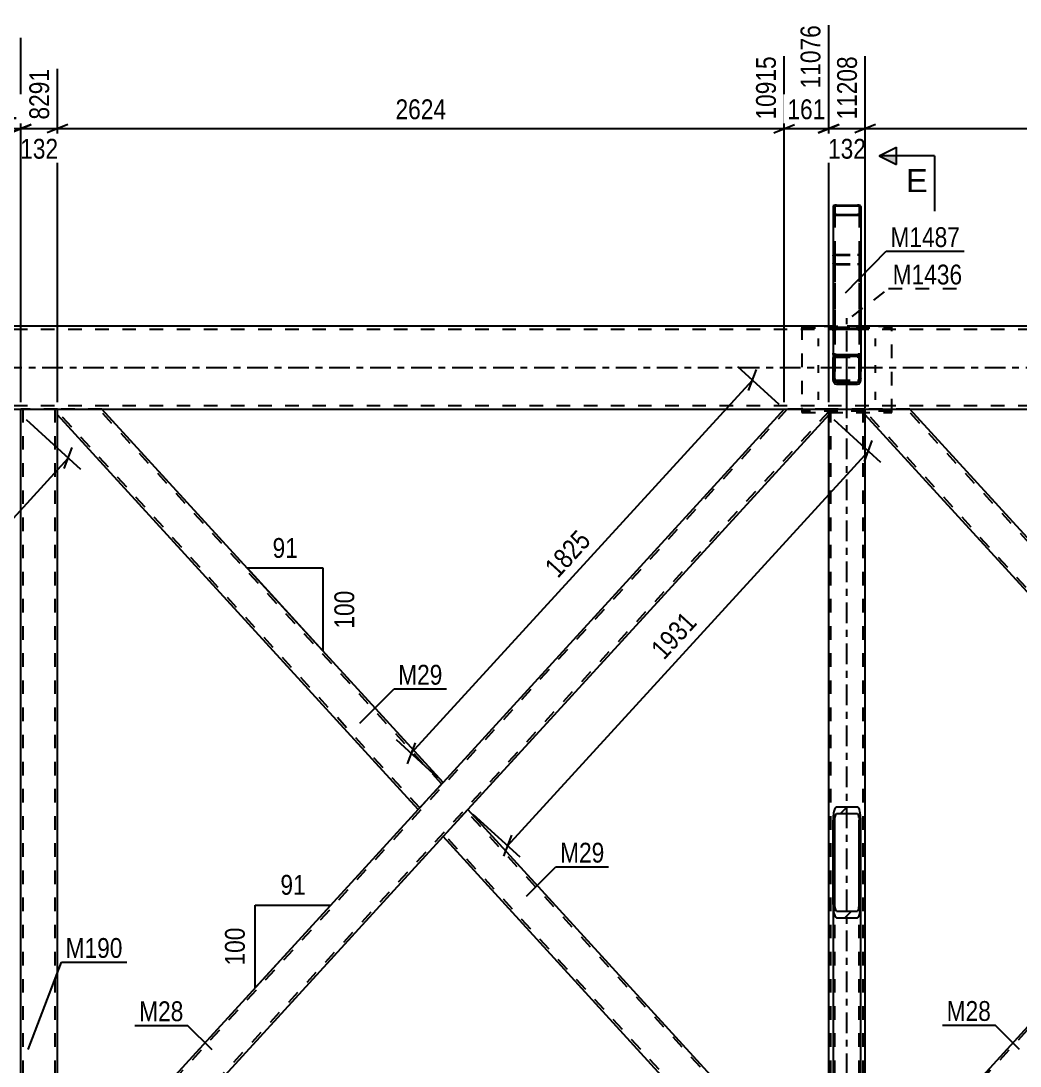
# Model space of a CAD drawing. Header units: millimetres. Extents: x -74 to 767, y -422 to 172.
# Drawn here: x 326.4 to 470.7, y -100.9 to 50.1 of the extents above; entities that cross this region are included whole.
import ezdxf

# ---------------------------------------------------------------- set-up
doc = ezdxf.new("R2010")
doc.units = ezdxf.units.MM
doc.linetypes.add('DXK_LINE_DOT2', pattern=[3.9198, 1.9599, -1.9599])
doc.linetypes.add('DXK_LINE_DOT3', pattern=[5.9187, 2.979, -0.9799, 0.9799, -0.9799])
doc.styles.add('Arial', font='ARIAL.TTF', dxfattribs={"height": 0.2})
doc.styles.add('Arial Narrow', font='ARIALN.TTF', dxfattribs={"height": 0.2})

# ---------------------------------------------------------------- blocks, each defined once
blk = doc.blocks.new('Part-389632863-39110 - 5629')
at = {"color": 2, "linetype": 'Continuous'}
for p, q in [((443.7, 23.35), (443.67, 23.28)), ((443.67, 23.28), (443.67, 5.81)), ((443.81, 23.4), (443.7, 23.35)), ((443.96, 23.44), (443.81, 23.4)), ((443.91, 23.28), (443.93, 23.31)), ((443.91, 23.28), (443.91, 22.17)), ((443.93, 23.31), (443.98, 23.34)), ((444.15, 23.45), (443.96, 23.44)), ((443.98, 23.34), (444.05, 23.36)), ((444.05, 23.36), (444.15, 23.37)), ((444.15, 23.45), (447.19, 23.45)), ((444.15, 23.37), (447.19, 23.37)), ((447.37, 23.44), (447.19, 23.45)), ((447.19, 23.37), (447.28, 23.36)), ((447.28, 23.36), (447.36, 23.34)), ((447.36, 23.34), (447.41, 23.31)), ((447.53, 23.4), (447.37, 23.44)), ((447.41, 23.31), (447.43, 23.28)), ((447.43, 23.28), (447.43, 22.17)), ((447.63, 23.35), (447.53, 23.4)), ((447.67, 23.28), (447.63, 23.35)), ((447.67, 23.28), (447.67, 5.81)), ((443.67, 22.17), (443.7, 22.11)), ((443.7, 22.11), (443.81, 22.05)), ((443.81, 22.05), (443.96, 22.01)), ((443.93, 22.14), (443.91, 22.17)), ((443.98, 22.11), (443.93, 22.14)), ((443.96, 22.01), (444.15, 22)), ((444.05, 22.09), (443.98, 22.11)), ((444.15, 22.09), (444.05, 22.09)), ((444.15, 22.09), (447.19, 22.09)), ((444.15, 22), (447.19, 22)), ((447.28, 22.09), (447.19, 22.09)), ((447.19, 22), (447.37, 22.01)), ((447.36, 22.11), (447.28, 22.09)), ((447.41, 22.14), (447.36, 22.11)), ((447.37, 22.01), (447.53, 22.05)), ((447.43, 22.17), (447.41, 22.14)), ((447.53, 22.05), (447.63, 22.11)), ((447.63, 22.11), (447.67, 22.17)), ((443.7, 5.74), (443.67, 5.81)), ((443.81, 5.68), (443.7, 5.74)), ((443.96, 5.65), (443.81, 5.68)), ((444.15, 5.63), (443.96, 5.65)), ((444.15, 5.63), (447.19, 5.63)), ((447.37, 5.65), (447.19, 5.63)), ((447.53, 5.68), (447.37, 5.65)), ((447.63, 5.74), (447.53, 5.68)), ((447.67, 5.81), (447.63, 5.74))]:
    blk.add_line(p, q, dxfattribs=at)
at = {"color": 7, "linetype": 'DXK_LINE_DOT2'}
for p, q in [((443.91, 22.17), (443.91, 5.81)), ((447.43, 22.17), (447.43, 5.81)), ((447.67, 6), (443.67, 6)), ((443.67, 5.83), (443.91, 5.83)), ((443.91, 5.81), (443.93, 5.77)), ((443.93, 5.77), (443.98, 5.75)), ((443.98, 5.75), (444.05, 5.73)), ((444.05, 5.73), (444.15, 5.72)), ((444.15, 5.72), (447.19, 5.72)), ((447.19, 5.72), (447.28, 5.73)), ((447.28, 5.73), (447.36, 5.75)), ((447.36, 5.75), (447.41, 5.77)), ((447.41, 5.77), (447.43, 5.81)), ((447.43, 5.83), (447.67, 5.83))]:
    blk.add_line(p, q, dxfattribs=at)
blk = doc.blocks.new('Part-389632863-5660 - 5629')
at = {"color": 7, "linetype": 'DXK_LINE_DOT2'}
for p, q in [((437.04, -6), (331.64, -121.27)), ((443.03, -6), (436.6, -6)), ((443.03, -6.33), (337.63, -121.6)), ((387.33, -59.89), (383.76, -63.8)), ((390.91, -63.8), (387.33, -67.71)), ((338.06, -121.6), (331.64, -121.6))]:
    blk.add_line(p, q, dxfattribs=at)
at = {"color": 2, "linetype": 'Continuous'}
for p, q in [((436.6, -6), (387.33, -59.89)), ((443.03, -6.8), (443.03, -6)), ((443.03, -6.8), (390.91, -63.8)), ((383.76, -63.8), (331.64, -120.8)), ((387.33, -67.71), (338.06, -121.6)), ((331.64, -121.6), (331.64, -120.8))]:
    blk.add_line(p, q, dxfattribs=at)
blk = doc.blocks.new('Part-389632863-36328 - 5629')
at = {"linetype": 'Continuous'}
h = blk.add_hatch(dxfattribs=at)
h.set_pattern_fill('', scale=0.7, style=0, pattern_type=0)
h.set_pattern_definition([(45, (447.6302, -64.6101), (-1.57154, 1.57154), [])])
h.paths.add_polyline_path([(447.67, -65.35), (447.63, -64.61), (447.53, -63.99), (447.37, -63.57), (447.19, -63.42), (444.15, -63.42), (443.96, -63.57), (443.81, -63.99), (443.7, -64.61), (443.67, -65.35), (443.67, -77.51), (443.7, -78.24), (443.81, -78.87), (443.96, -79.28), (444.15, -79.43), (447.19, -79.43), (447.37, -79.28), (447.53, -78.87), (447.63, -78.24), (447.67, -77.51)])
h.paths.add_polyline_path([(447.41, -77.88), (447.36, -78.19), (447.28, -78.39), (447.19, -78.47), (444.15, -78.47), (444.05, -78.39), (443.98, -78.19), (443.93, -77.88), (443.91, -77.51), (443.91, -65.35), (443.93, -64.98), (443.98, -64.67), (444.05, -64.46), (444.15, -64.38), (447.19, -64.38), (447.28, -64.46), (447.36, -64.67), (447.41, -64.98), (447.43, -65.35), (447.43, -77.51)])
at = {"color": 2, "linetype": 'Continuous'}
for p, q in [((443.7, -64.61), (443.67, -65.35)), ((444.15, -63.42), (443.96, -63.57)), ((444.05, -64.46), (444.15, -64.38)), ((444.15, -63.42), (447.19, -63.42)), ((444.15, -64.38), (447.19, -64.38)), ((447.37, -63.57), (447.19, -63.42)), ((447.19, -64.38), (447.28, -64.46)), ((447.67, -65.35), (447.63, -64.61)), ((443.67, -77.51), (443.67, -65.35)), ((443.91, -65.35), (443.93, -64.98)), ((443.91, -77.51), (443.91, -65.35)), ((447.41, -64.98), (447.43, -65.35)), ((447.43, -77.51), (447.43, -65.35)), ((447.67, -77.51), (447.67, -65.35)), ((443.67, -77.51), (443.67, -121.6)), ((443.67, -77.51), (443.7, -78.24)), ((443.93, -77.88), (443.91, -77.51)), ((444.15, -78.47), (444.05, -78.39)), ((444.15, -78.47), (447.19, -78.47)), ((447.28, -78.39), (447.19, -78.47)), ((447.43, -77.51), (447.41, -77.88)), ((447.63, -78.24), (447.67, -77.51)), ((447.67, -121.6), (447.67, -77.51)), ((443.96, -79.28), (444.15, -79.43)), ((444.15, -79.43), (447.19, -79.43)), ((447.19, -79.43), (447.37, -79.28)), ((443.67, -121.6), (447.19, -121.6)), ((447.53, -121.6), (447.19, -121.6)), ((447.63, -121.6), (447.53, -121.6)), ((447.67, -121.6), (447.63, -121.6))]:
    blk.add_line(p, q, dxfattribs=at)
at = {"color": 7, "linetype": 'DXK_LINE_DOT2'}
for p, q in [((443.67, -77.51), (443.67, -65.35)), ((443.91, -121.6), (443.91, -65.35)), ((447.43, -121.6), (447.43, -65.35)), ((447.67, -77.51), (447.67, -65.35)), ((443.96, -110.78), (444.15, -110.63)), ((444.15, -111.59), (444.05, -111.67)), ((444.15, -110.63), (447.19, -110.63)), ((444.15, -111.59), (447.19, -111.59)), ((447.19, -110.63), (447.37, -110.78)), ((447.28, -111.67), (447.19, -111.59)), ((443.67, -112.55), (443.7, -111.82)), ((443.93, -112.19), (443.91, -112.55)), ((447.43, -112.55), (447.41, -112.19)), ((447.63, -111.82), (447.67, -112.55)), ((447.37, -121.6), (447.19, -121.6)), ((447.53, -121.6), (447.43, -121.6))]:
    blk.add_line(p, q, dxfattribs=at)
at = {"color": 2, "linetype": 'Continuous'}
for centre, radius, start, end in [((446.5, -64.76), 2.8, 154.9388, 176.9946), ((445.32, -65.05), 1.4, 154.9388, 176.9946), ((446.01, -65.05), 1.4, 3.0054, 25.0612), ((444.83, -64.76), 2.8, 3.0054, 25.0612), ((446.5, -78.1), 2.8, 183.0054, 205.0612), ((445.32, -77.8), 1.4, 183.0054, 205.0612), ((446.01, -77.8), 1.4, 334.9388, 356.9946), ((444.83, -78.1), 2.8, 334.9388, 356.9946)]:
    blk.add_arc(centre, radius, start, end, dxfattribs=at)
at = {"color": 7, "linetype": 'DXK_LINE_DOT2'}
for centre, radius, start, end in [((446.5, -111.97), 2.8, 154.9388, 176.9946), ((445.32, -112.26), 1.4, 154.9388, 176.9946), ((446.01, -112.26), 1.4, 3.0054, 25.0612), ((444.83, -111.97), 2.8, 3.0054, 25.0612)]:
    blk.add_arc(centre, radius, start, end, dxfattribs=at)
blk = doc.blocks.new('Part-389632863-5665 - 5629')
at = {"color": 2, "linetype": 'Continuous'}
for p, q in [((331.64, -6.8), (331.64, -6)), ((387.33, -59.89), (338.06, -6)), ((383.76, -63.8), (331.64, -6.8)), ((386.9, -60.36), (383.76, -63.8)), ((387.33, -59.89), (386.9, -60.36))]:
    blk.add_line(p, q, dxfattribs=at)
at = {"color": 7, "linetype": 'DXK_LINE_DOT2'}
for p, q in [((338.06, -6), (331.64, -6)), ((387.12, -60.12), (337.63, -6)), ((383.97, -63.56), (331.64, -6.33)), ((387.3, -59.92), (386.9, -60.36)), ((383.97, -63.56), (383.99, -63.54))]:
    blk.add_line(p, q, dxfattribs=at)
blk = doc.blocks.new('Part-389632863-5670 - 5629')
at = {"color": 2, "linetype": 'Continuous'}
for p, q in [((448.31, -6.8), (448.31, -6)), ((504, -59.89), (454.73, -6)), ((500.42, -63.8), (448.31, -6.8)), ((503.57, -60.36), (500.42, -63.8)), ((503.87, -60.03), (503.57, -60.36)), ((504, -59.89), (503.87, -60.03))]:
    blk.add_line(p, q, dxfattribs=at)
at = {"color": 7, "linetype": 'DXK_LINE_DOT2'}
for p, q in [((454.73, -6), (448.31, -6)), ((503.78, -60.12), (454.3, -6)), ((500.64, -63.56), (448.31, -6.33)), ((503.73, -60.18), (503.57, -60.36)), ((503.87, -60.03), (503.78, -60.12)), ((500.64, -63.56), (500.66, -63.54))]:
    blk.add_line(p, q, dxfattribs=at)
blk = doc.blocks.new('Part-389632863-5739 - 5629')
at = {"color": 7, "linetype": 'DXK_LINE_DOT3'}
blk.add_line((445.67, -3.58), (445.67, 7.12), dxfattribs=at)
at = {"color": 7, "linetype": 'DXK_LINE_DOT2'}
for p, q in [((443.7, 5.48), (443.67, 5.32)), ((443.67, 5.32), (443.67, -1.59)), ((443.7, 5.51), (443.7, 5.48)), ((443.91, 5.32), (443.93, 5.41)), ((443.91, 5.32), (443.91, -1.59)), ((443.93, 5.41), (443.98, 5.5)), ((444.15, 5.83), (443.96, 5.79)), ((443.98, 5.5), (444.05, 5.55)), ((444.05, 5.55), (444.15, 5.57)), ((444.15, 5.83), (447.19, 5.83)), ((444.15, 5.57), (447.19, 5.57)), ((447.37, 5.79), (447.19, 5.83)), ((447.19, 5.57), (447.28, 5.55)), ((447.28, 5.55), (447.36, 5.5)), ((447.36, 5.5), (447.41, 5.41)), ((447.41, 5.41), (447.43, 5.32)), ((447.43, 5.32), (447.43, -1.59)), ((447.64, 5.48), (447.63, 5.51)), ((447.67, 5.32), (447.64, 5.48)), ((447.67, 5.32), (447.67, -1.59)), ((443.67, 2.08), (443.7, 1.89)), ((443.7, 1.44), (443.81, 1.59)), ((443.81, 1.59), (443.96, 1.69)), ((443.93, 1.98), (443.91, 2.08)), ((443.98, 1.9), (443.93, 1.98)), ((443.96, 1.69), (444.15, 1.72)), ((443.96, 1.61), (444.15, 1.57)), ((444.05, 1.84), (443.98, 1.9)), ((444.15, 1.83), (444.05, 1.84)), ((444.15, 1.83), (447.19, 1.83)), ((444.15, 1.72), (447.19, 1.72)), ((444.15, 1.57), (447.19, 1.57)), ((447.28, 1.84), (447.19, 1.83)), ((447.19, 1.72), (447.37, 1.69)), ((447.19, 1.57), (447.37, 1.61)), ((447.36, 1.9), (447.28, 1.84)), ((447.41, 1.98), (447.36, 1.9)), ((447.37, 1.69), (447.53, 1.59)), ((447.43, 2.08), (447.41, 1.98)), ((447.53, 1.59), (447.63, 1.44)), ((447.63, 1.89), (447.67, 2.08)), ((443.67, 1.27), (443.7, 1.44)), ((443.93, 1.36), (443.91, 1.27)), ((443.98, 1.43), (443.93, 1.36)), ((444.05, 1.48), (443.98, 1.43)), ((444.15, 1.5), (444.05, 1.48)), ((444.15, 1.5), (447.19, 1.5)), ((447.28, 1.48), (447.19, 1.5)), ((447.36, 1.43), (447.28, 1.48)), ((447.41, 1.36), (447.36, 1.43)), ((447.43, 1.27), (447.41, 1.36)), ((447.63, 1.44), (447.67, 1.27)), ((443.7, -1.76), (443.67, -1.59)), ((443.81, -1.9), (443.7, -1.76)), ((443.96, -2), (443.81, -1.9)), ((443.91, -1.59), (443.93, -1.67)), ((443.93, -1.67), (443.98, -1.74)), ((444.15, -2.04), (443.96, -2)), ((443.98, -1.74), (444.05, -1.79)), ((444.05, -1.79), (444.15, -1.81)), ((444.15, -1.81), (447.19, -1.81)), ((444.15, -2.04), (447.19, -2.04)), ((447.19, -1.81), (447.28, -1.79)), ((447.37, -2), (447.19, -2.04)), ((447.28, -1.79), (447.36, -1.74)), ((447.36, -1.74), (447.41, -1.67)), ((447.53, -1.9), (447.37, -2)), ((447.41, -1.67), (447.43, -1.59)), ((447.63, -1.76), (447.53, -1.9)), ((447.67, -1.59), (447.63, -1.76))]:
    blk.add_line(p, q, dxfattribs=at)
for centre, start, end in [((444.17, 5.34), 114.3199, 159.2416), ((447.17, 5.34), 20.7584, 65.6801), ((444.17, 2.06), 200.7584, 245.6801), ((447.17, 2.06), 294.3199, 339.2416)]:
    blk.add_arc(centre, 0.496, start, end, dxfattribs=at)
blk = doc.blocks.new('Part-389632863-5675 - 5629')
at = {"color": 7, "linetype": 'DXK_LINE_DOT2'}
for p, q in [((553.7, -6), (448.31, -121.27)), ((559.69, -6), (553.27, -6)), ((559.69, -6.33), (454.3, -121.6)), ((504, -59.89), (500.42, -63.8)), ((507.58, -63.8), (504, -67.71)), ((454.73, -121.6), (448.31, -121.6))]:
    blk.add_line(p, q, dxfattribs=at)
at = {"color": 2, "linetype": 'Continuous'}
for p, q in [((553.27, -6), (504, -59.89)), ((559.69, -6.8), (559.69, -6)), ((559.69, -6.8), (507.58, -63.8)), ((500.42, -63.8), (448.31, -120.8)), ((454.73, -121.6), (504, -67.71)), ((448.31, -121.6), (448.31, -120.8))]:
    blk.add_line(p, q, dxfattribs=at)
blk = doc.blocks.new('Part-389632863-5685 - 5629')
at = {"color": 7, "linetype": 'DXK_LINE_DOT2'}
for p, q in [((331.64, -6), (326.36, -6)), ((326.36, -6.8), (326.36, -6)), ((326.68, -121.6), (326.68, -6)), ((331.32, -121.6), (331.32, -6)), ((331.64, -6.8), (331.64, -6)), ((326.36, -121.6), (326.36, -120.8)), ((326.36, -121.6), (331.64, -121.6)), ((331.64, -121.6), (331.64, -120.8))]:
    blk.add_line(p, q, dxfattribs=at)
at = {"color": 2, "linetype": 'Continuous'}
for p, q in [((326.36, -120.8), (326.36, -6.8)), ((331.64, -120.8), (331.64, -6.8))]:
    blk.add_line(p, q, dxfattribs=at)
blk = doc.blocks.new('Part-389632863-5693 - 5629')
at = {"color": 7, "linetype": 'DXK_LINE_DOT3'}
blk.add_line((445.67, -131.6), (445.67, 4), dxfattribs=at)
at = {"color": 7, "linetype": 'DXK_LINE_DOT2'}
for p, q in [((448.31, -6), (443.03, -6)), ((443.03, -6.8), (443.03, -6)), ((443.35, -121.6), (443.35, -6)), ((447.99, -121.6), (447.99, -6)), ((448.31, -6.8), (448.31, -6)), ((443.03, -121.6), (443.03, -120.8)), ((443.03, -121.6), (448.31, -121.6)), ((448.31, -121.6), (448.31, -120.8))]:
    blk.add_line(p, q, dxfattribs=at)
at = {"color": 2, "linetype": 'Continuous'}
for p, q in [((443.03, -120.8), (443.03, -6.8)), ((448.31, -120.8), (448.31, -6.8))]:
    blk.add_line(p, q, dxfattribs=at)
blk = doc.blocks.new('Part-389632863-5713 - 5629')
at = {"color": 2, "linetype": 'Continuous'}
for p, q in [((390.91, -63.8), (387.33, -67.71)), ((443.03, -120.8), (390.91, -63.8)), ((436.6, -121.6), (387.33, -67.71)), ((443.03, -121.6), (443.03, -120.8))]:
    blk.add_line(p, q, dxfattribs=at)
at = {"color": 7, "linetype": 'DXK_LINE_DOT2'}
for p, q in [((443.03, -121.27), (390.69, -64.04)), ((387.55, -67.48), (387.57, -67.46)), ((437.04, -121.6), (387.55, -67.48)), ((443.03, -121.6), (436.6, -121.6)), ((443.03, -121.6), (443.03, -121.57))]:
    blk.add_line(p, q, dxfattribs=at)
blk = doc.blocks.new('Part-389632863-5746 - 5629')
at = {"color": 7, "linetype": 'DXK_LINE_DOT2'}
for p, q in [((452.17, 5.95), (439.17, 5.95)), ((439.17, 5.95), (439.17, -6.48)), ((439.17, 5.73), (452.17, 5.73)), ((452.17, -6.48), (452.17, 5.95)), ((452.17, -6.27), (439.17, -6.27)), ((439.17, -6.48), (452.17, -6.48))]:
    blk.add_line(p, q, dxfattribs=at)
blk = doc.blocks.new('Part-389632863-5785 - 5629')
at = {"color": 7, "linetype": 'DXK_LINE_DOT2'}
for p, q in [((578.17, 5.52), (0, 5.52)), ((447.67, 6), (443.67, 6)), ((578.17, -5.52), (0, -5.52))]:
    blk.add_line(p, q, dxfattribs=at)
at = {"color": 2, "linetype": 'Continuous'}
for p, q in [((443.67, 6), (214.33, 6)), ((578.17, 6), (447.67, 6)), ((0, -6), (578.17, -6))]:
    blk.add_line(p, q, dxfattribs=at)
at = {"color": 7, "linetype": 'DXK_LINE_DOT3'}
blk.add_line((-2, 0), (578.17, 0), dxfattribs=at)
blk = doc.blocks.new('Bolt-389632863-5845 - 5629')
at = {"color": 1, "linetype": 'DXK_LINE_DOT2'}
for p, q in [((441.57, 3.08), (441.57, 4.22)), ((445.67, 3.08), (445.67, 4.22)), ((449.77, 3.08), (449.77, 4.22)), ((441.57, -0.77), (441.57, 0.36)), ((449.77, -0.77), (449.77, 0.36)), ((441.57, -4.63), (441.57, -3.49)), ((445.67, -4.63), (445.67, -3.49)), ((449.77, -4.63), (449.77, -3.49))]:
    blk.add_line(p, q, dxfattribs=at)
blk = doc.blocks.new('Part-389632863-36327 - 5629')
at = {"linetype": 'Continuous'}
h = blk.add_hatch(dxfattribs=at)
h.set_pattern_fill('', scale=0.7, style=0, pattern_type=0)
h.set_pattern_definition([(45, (447.6302, 1.571), (-1.57154, 1.57154), [])])
h.paths.add_polyline_path([(447.67, 1.38), (447.63, 1.57), (447.53, 1.74), (447.37, 1.85), (447.19, 1.89), (444.15, 1.89), (443.96, 1.85), (443.81, 1.74), (443.7, 1.57), (443.67, 1.38), (443.67, -1.86), (443.7, -2.06), (443.81, -2.22), (443.96, -2.33), (444.15, -2.37), (447.19, -2.37), (447.37, -2.33), (447.53, -2.22), (447.63, -2.06), (447.67, -1.86)])
h.paths.add_polyline_path([(447.41, -1.96), (447.36, -2.04), (447.28, -2.1), (447.19, -2.12), (444.15, -2.12), (444.05, -2.1), (443.98, -2.04), (443.93, -1.96), (443.91, -1.86), (443.91, 1.38), (443.93, 1.47), (443.98, 1.56), (444.05, 1.61), (444.15, 1.63), (447.19, 1.63), (447.28, 1.61), (447.36, 1.56), (447.41, 1.47), (447.43, 1.38), (447.43, -1.86)])
at = {"color": 2, "linetype": 'Continuous'}
for p, q in [((443.67, 5.32), (443.7, 5.51)), ((443.67, 5.32), (443.67, 1.38)), ((447.63, 5.51), (447.67, 5.32)), ((447.67, 5.32), (447.67, 1.38)), ((443.7, 1.57), (443.67, 1.38)), ((443.93, 1.47), (443.98, 1.56)), ((444.15, 1.89), (443.96, 1.85)), ((443.98, 1.56), (444.05, 1.61)), ((444.05, 1.61), (444.15, 1.63)), ((444.15, 1.89), (447.19, 1.89)), ((444.15, 1.63), (447.19, 1.63)), ((447.37, 1.85), (447.19, 1.89)), ((447.19, 1.63), (447.28, 1.61)), ((447.28, 1.61), (447.36, 1.56)), ((447.36, 1.56), (447.41, 1.47)), ((447.67, 1.38), (447.63, 1.57)), ((443.67, -1.86), (443.67, 1.38)), ((443.91, 1.38), (443.93, 1.47)), ((443.91, -1.86), (443.91, 1.38)), ((447.41, 1.47), (447.43, 1.38)), ((447.43, -1.86), (447.43, 1.38)), ((447.67, -1.86), (447.67, 1.38)), ((443.67, -1.86), (443.7, -2.06)), ((443.93, -1.96), (443.91, -1.86)), ((443.98, -2.04), (443.93, -1.96)), ((443.96, -2.33), (444.15, -2.37)), ((444.05, -2.1), (443.98, -2.04)), ((444.15, -2.12), (444.05, -2.1)), ((444.15, -2.12), (447.19, -2.12)), ((444.15, -2.37), (447.19, -2.37)), ((447.28, -2.1), (447.19, -2.12)), ((447.19, -2.37), (447.37, -2.33)), ((447.36, -2.04), (447.28, -2.1)), ((447.41, -1.96), (447.36, -2.04)), ((447.43, -1.86), (447.41, -1.96)), ((447.63, -2.06), (447.67, -1.86))]:
    blk.add_line(p, q, dxfattribs=at)
at = {"color": 7, "linetype": 'DXK_LINE_DOT2'}
for p, q in [((443.93, 5.41), (443.91, 5.32)), ((443.91, 5.32), (443.91, -1.86)), ((443.98, 5.5), (443.93, 5.41)), ((443.96, 5.79), (444.15, 5.83)), ((444.05, 5.55), (443.98, 5.5)), ((444.15, 5.57), (444.05, 5.55)), ((444.15, 5.83), (447.19, 5.83)), ((444.15, 5.57), (447.19, 5.57)), ((447.19, 5.83), (447.37, 5.79)), ((447.28, 5.55), (447.19, 5.57)), ((447.36, 5.5), (447.28, 5.55)), ((447.41, 5.41), (447.36, 5.5)), ((447.43, 5.32), (447.41, 5.41)), ((447.43, 5.32), (447.43, -1.86)), ((443.7, 1.89), (443.67, 2.08)), ((443.93, 1.98), (443.91, 2.08)), ((443.96, 1.92), (443.93, 1.98)), ((443.98, 1.9), (443.96, 1.92)), ((444.15, 1.57), (443.96, 1.61)), ((443.98, 1.9), (444.05, 1.84)), ((444.05, 1.84), (444.15, 1.83)), ((444.15, 1.83), (447.19, 1.83)), ((444.15, 1.57), (447.19, 1.57)), ((447.19, 1.83), (447.28, 1.84)), ((447.37, 1.61), (447.19, 1.57)), ((447.28, 1.84), (447.3, 1.86)), ((447.3, 1.86), (447.36, 1.9)), ((447.36, 1.9), (447.41, 1.98)), ((447.41, 1.98), (447.43, 2.08)), ((447.67, 2.08), (447.63, 1.89)), ((443.67, 1.38), (443.67, -1.86)), ((447.67, 1.38), (447.67, -1.86))]:
    blk.add_line(p, q, dxfattribs=at)
at = {"color": 2, "linetype": 'Continuous'}
for centre, start, end in [((444.17, 5.34), 135.5829, 159.2416), ((447.17, 5.34), 20.7584, 44.4171), ((444.17, 1.39), 114.3199, 159.2416), ((447.17, 1.39), 20.7584, 65.6801), ((444.17, -1.88), 200.7584, 245.6801), ((447.17, -1.88), 294.3199, 339.2416)]:
    blk.add_arc(centre, 0.496, start, end, dxfattribs=at)
at = {"color": 7, "linetype": 'DXK_LINE_DOT2'}
for centre, start, end in [((444.17, 5.34), 114.3199, 135.5829), ((447.17, 5.34), 44.4171, 65.6801), ((444.17, 2.06), 200.7584, 245.6801), ((447.17, 2.06), 294.3199, 339.2416)]:
    blk.add_arc(centre, 0.496, start, end, dxfattribs=at)
blk = doc.blocks.new('Part-389632863-39104 - 5629')
at = {"color": 7, "linetype": 'DXK_LINE_DOT2'}
for p, q in [((443.67, 16.16), (443.7, 16.23)), ((443.7, 16.23), (443.81, 16.28)), ((443.7, 16.23), (443.7, 16.23)), ((443.81, 16.28), (443.96, 16.32)), ((443.81, 16.28), (443.81, 16.28)), ((443.92, 16.19), (443.91, 16.16)), ((443.91, 16.16), (443.91, 5.69)), ((443.98, 16.22), (443.92, 16.19)), ((443.96, 16.32), (444.15, 16.33)), ((444.05, 16.24), (443.98, 16.22)), ((444.15, 16.25), (444.05, 16.24)), ((444.15, 16.33), (447.19, 16.33)), ((444.15, 16.25), (447.19, 16.25)), ((447.19, 16.33), (447.37, 16.32)), ((447.28, 16.24), (447.19, 16.25)), ((447.36, 16.22), (447.28, 16.24)), ((447.41, 16.19), (447.36, 16.22)), ((447.37, 16.32), (447.52, 16.28)), ((447.43, 16.16), (447.41, 16.19)), ((447.43, 16.16), (447.43, 5.69)), ((447.52, 16.28), (447.63, 16.23)), ((447.63, 16.23), (447.67, 16.16)), ((447.67, 16.16), (447.67, 5.69)), ((443.7, 14.99), (443.67, 15.05)), ((443.81, 14.93), (443.7, 14.99)), ((443.96, 14.89), (443.81, 14.93)), ((443.91, 15.05), (443.92, 15.02)), ((443.92, 15.02), (443.98, 14.99)), ((444.15, 14.88), (443.96, 14.89)), ((443.98, 14.99), (444.05, 14.97)), ((444.05, 14.97), (444.15, 14.97)), ((444.15, 14.97), (447.19, 14.97)), ((444.15, 14.88), (447.19, 14.88)), ((447.19, 14.97), (447.28, 14.97)), ((447.37, 14.89), (447.19, 14.88)), ((447.28, 14.97), (447.36, 14.99)), ((447.36, 14.99), (447.41, 15.02)), ((447.52, 14.93), (447.37, 14.89)), ((447.41, 15.02), (447.43, 15.05)), ((447.63, 14.99), (447.52, 14.93)), ((447.67, 15.05), (447.63, 14.99)), ((447.67, 6), (443.67, 6)), ((443.67, 6), (443.67, 5.69)), ((443.91, 5.83), (443.67, 5.83)), ((443.67, 5.69), (443.7, 5.62)), ((443.7, 5.62), (443.81, 5.57)), ((443.81, 5.57), (443.96, 5.53)), ((443.92, 5.66), (443.91, 5.69)), ((443.98, 5.63), (443.92, 5.66)), ((443.96, 5.53), (444.15, 5.51)), ((444.05, 5.61), (443.98, 5.63)), ((444.15, 5.6), (444.05, 5.61)), ((444.15, 5.6), (447.19, 5.6)), ((447.19, 5.51), (444.15, 5.51)), ((447.28, 5.61), (447.19, 5.6)), ((447.19, 5.51), (447.37, 5.53)), ((447.36, 5.63), (447.28, 5.61)), ((447.41, 5.66), (447.36, 5.63)), ((447.37, 5.53), (447.52, 5.57)), ((447.43, 5.69), (447.41, 5.66)), ((447.43, 5.83), (447.67, 5.83)), ((447.52, 5.57), (447.63, 5.62)), ((447.63, 5.62), (447.67, 5.69))]:
    blk.add_line(p, q, dxfattribs=at)
at = {"color": 2, "linetype": 'Continuous'}
for q in [(443.67, 6), (443.67, 16.16)]:
    blk.add_line((443.67, 16.16), q, dxfattribs=at)
blk = doc.blocks.new('StraightDimension-389632863-22691 - 5629')
at = {"color": 7, "linetype": 'Continuous'}
for p, q in [((436.6, -5), (436.6, 44.96)), ((331.64, -5), (331.64, 43.14)), ((333.14, 35.12), (330.14, 33.92)), ((435.1, 33.92), (438.1, 35.12)), ((331.64, 34.52), (436.6, 34.52))]:
    blk.add_line(p, q, dxfattribs=at)
at = {"color": 0, "linetype": 'Continuous'}
blk.add_wipeout([(436, 45.56), (431.8, 45.56), (431.8, 35.22), (436, 35.22)], dxfattribs=at)
at = {"color": 0}
blk.add_wipeout([(388.38, 35.27), (388.38, 39.47), (379.87, 39.47), (379.87, 35.27)], dxfattribs=at)
at = {"color": 3, "linetype": 'Continuous', "style": 'Arial Narrow'}
blk.add_text('10915', height=2.863, rotation=90.0002, dxfattribs=at).set_placement((435.4, 35.82))
at = {"color": 3, "style": 'Arial Narrow'}
blk.add_text('2624', height=2.863, dxfattribs=at).set_placement((380.47, 35.87))
blk = doc.blocks.new('StraightDimension-389632863-6721 - 5629')
at = {"color": 7, "linetype": 'Continuous'}
for p, q in [((443.77, -7.47), (450.53, -13.66)), ((448.19, -13.55), (449.33, -10.53)), ((396.64, -69.04), (448.76, -12.04)), ((391.65, -64.47), (398.42, -70.66)), ((397.21, -67.53), (396.07, -70.55))]:
    blk.add_line(p, q, dxfattribs=at)
at = {"color": 0}
blk.add_wipeout([(425.02, -36.89), (421.92, -34.06), (416.18, -40.34), (419.28, -43.18)], dxfattribs=at)
at = {"color": 3, "style": 'Arial Narrow'}
blk.add_text('1931', height=2.863, rotation=47.5612, dxfattribs=at).set_placement((419.24, -42.33))
blk = doc.blocks.new('StraightDimension-389632863-22690 - 5629')
at = {"color": 7, "linetype": 'Continuous'}
for p, q in [((443.03, -5), (443.03, 49.46)), ((436.6, -5), (436.6, 44.96)), ((435.1, 33.92), (438.1, 35.12)), ((444.53, 35.12), (441.53, 33.92)), ((436.6, 34.52), (443.03, 34.52))]:
    blk.add_line(p, q, dxfattribs=at)
at = {"color": 0}
blk.add_wipeout([(443.16, 35.27), (443.16, 39.47), (436.47, 39.47), (436.47, 35.27)], dxfattribs=at)
at = {"color": 3, "style": 'Arial Narrow'}
blk.add_text('161', height=2.863, dxfattribs=at).set_placement((437.07, 35.87))
at = {"color": 0, "linetype": 'Continuous'}
blk.add_wipeout([(442.43, 50.06), (438.23, 50.06), (438.23, 39.72), (442.43, 39.72)], dxfattribs=at)
at = {"color": 3, "linetype": 'Continuous', "style": 'Arial Narrow'}
blk.add_text('11076', height=2.863, rotation=90.0002, dxfattribs=at).set_placement((441.83, 40.32))
blk = doc.blocks.new('StraightDimension-389632863-6736 - 5629')
at = {"color": 7, "linetype": 'Continuous'}
for p, q in [((435.87, -5.33), (429.9, 0.13)), ((431.44, -3.31), (432.58, -0.28)), ((382.74, -55.68), (432.01, -1.8)), ((386.6, -59.21), (380.63, -53.76)), ((383.31, -54.17), (382.17, -57.2))]:
    blk.add_line(p, q, dxfattribs=at)
at = {"color": 0}
blk.add_wipeout([(409.69, -25.09), (406.59, -22.26), (400.85, -28.54), (403.95, -31.37)], dxfattribs=at)
at = {"color": 3, "style": 'Arial Narrow'}
blk.add_text('1825', height=2.863, rotation=47.5612, dxfattribs=at).set_placement((403.91, -30.53))
blk = doc.blocks.new('StraightDimension-389632863-22689 - 5629')
at = {"color": 7, "linetype": 'Continuous'}
for p, q in [((443.03, -5), (443.03, 49.46)), ((448.31, -5.8), (448.31, 44.96)), ((441.53, 33.92), (444.53, 35.12)), ((449.81, 35.12), (446.81, 33.92)), ((443.03, 34.52), (448.31, 34.52))]:
    blk.add_line(p, q, dxfattribs=at)
at = {"color": 0, "linetype": 'Continuous'}
blk.add_wipeout([(447.71, 45.56), (443.51, 45.56), (443.51, 35.22), (447.71, 35.22)], dxfattribs=at)
at = {"color": 0}
blk.add_wipeout([(449.01, 29.57), (449.01, 33.77), (442.33, 33.77), (442.33, 29.57)], dxfattribs=at)
at = {"color": 3, "linetype": 'Continuous', "style": 'Arial Narrow'}
blk.add_text('11208', height=2.863, rotation=90.0002, dxfattribs=at).set_placement((447.11, 35.82))
at = {"color": 3, "style": 'Arial Narrow'}
blk.add_text('132', height=2.863, dxfattribs=at).set_placement((442.93, 30.17))
blk = doc.blocks.new('StraightDimension-389632863-6685 - 5629')
at = {"color": 7, "linetype": 'Continuous'}
for p, q in [((327.1, -7.47), (334.97, -14.68)), ((332.63, -14.57), (333.77, -11.54)), ((281.09, -70.06), (333.2, -13.06)), ((274.98, -64.47), (282.86, -71.68)), ((281.66, -68.54), (280.52, -71.57))]:
    blk.add_line(p, q, dxfattribs=at)
at = {"color": 0}
blk.add_wipeout([(309.46, -37.91), (306.36, -35.07), (300.62, -41.36), (303.72, -44.19)], dxfattribs=at)
at = {"color": 3, "style": 'Arial Narrow'}
blk.add_text('1931', height=2.863, rotation=47.5612, dxfattribs=at).set_placement((303.68, -43.34))
blk = doc.blocks.new('AngleDimension-389632863-22045 - 5629')
at = {"color": 7, "linetype": 'Continuous'}
for p, q in [((364.69, -35.13), (359.07, -28.97)), ((370, -28.97), (359.07, -28.97)), ((370, -40.93), (359.07, -28.97)), ((370, -40.93), (370, -28.97))]:
    blk.add_line(p, q, dxfattribs=at)
at = {"color": 0}
for points in [[(366.96, -28.07), (366.96, -23.87), (362.11, -23.87), (362.11, -28.07)], [(375.1, -31.61), (370.9, -31.61), (370.9, -38.29), (375.1, -38.29)]]:
    blk.add_wipeout(points, dxfattribs=at)
at = {"color": 3, "style": 'Arial Narrow'}
blk.add_text('91', height=2.863, dxfattribs=at).set_placement((362.71, -27.47))
blk.add_text('100', height=2.863, rotation=90.0002, dxfattribs=at).set_placement((374.5, -37.69))
blk = doc.blocks.new('AngleDimension-389632863-22059 - 5629')
at = {"color": 7, "linetype": 'Continuous'}
for p, q in [((360.2, -77.61), (371.13, -77.61)), ((360.2, -89.56), (371.13, -77.61)), ((360.2, -89.56), (360.2, -77.61)), ((370.51, -78.29), (371.13, -77.61))]:
    blk.add_line(p, q, dxfattribs=at)
at = {"color": 0}
for points in [[(368.1, -76.71), (368.1, -72.51), (363.24, -72.51), (363.24, -76.71)], [(359.3, -80.24), (355.1, -80.24), (355.1, -86.93), (359.3, -86.93)]]:
    blk.add_wipeout(points, dxfattribs=at)
at = {"color": 3, "style": 'Arial Narrow'}
blk.add_text('91', height=2.863, dxfattribs=at).set_placement((363.84, -76.11))
blk.add_text('100', height=2.863, rotation=90.0002, dxfattribs=at).set_placement((358.7, -86.33))
blk = doc.blocks.new('StraightDimension-389632863-22688 - 5629')
at = {"color": 7, "linetype": 'Continuous'}
for p, q in [((448.31, -5.8), (448.31, 44.96)), ((553.27, -5), (553.27, 44.96)), ((449.81, 35.12), (446.81, 33.92)), ((551.77, 33.92), (554.77, 35.12)), ((448.31, 34.52), (553.27, 34.52))]:
    blk.add_line(p, q, dxfattribs=at)
at = {"color": 0, "linetype": 'Continuous'}
blk.add_wipeout([(552.67, 45.56), (548.47, 45.56), (548.47, 35.22), (552.67, 35.22)], dxfattribs=at)
at = {"color": 0}
blk.add_wipeout([(505.05, 35.27), (505.05, 39.47), (496.53, 39.47), (496.53, 35.27)], dxfattribs=at)
at = {"color": 3, "linetype": 'Continuous', "style": 'Arial Narrow'}
blk.add_text('13832', height=2.863, rotation=90.0002, dxfattribs=at).set_placement((552.07, 35.82))
at = {"color": 3, "style": 'Arial Narrow'}
blk.add_text('2624', height=2.863, dxfattribs=at).set_placement((497.13, 35.87))
blk = doc.blocks.new('StraightDimension-389632863-22692 - 5629')
at = {"color": 7, "linetype": 'Continuous'}
for p, q in [((326.36, -5), (326.36, 47.64)), ((331.64, -5), (331.64, 43.14)), ((324.86, 33.92), (327.86, 35.12)), ((333.14, 35.12), (330.14, 33.92)), ((326.36, 34.52), (331.64, 34.52))]:
    blk.add_line(p, q, dxfattribs=at)
at = {"color": 0, "linetype": 'Continuous'}
blk.add_wipeout([(331.04, 43.74), (326.84, 43.74), (326.84, 35.22), (331.04, 35.22)], dxfattribs=at)
at = {"color": 0}
blk.add_wipeout([(332.34, 29.57), (332.34, 33.77), (325.66, 33.77), (325.66, 29.57)], dxfattribs=at)
at = {"color": 3, "linetype": 'Continuous', "style": 'Arial Narrow'}
blk.add_text('8291', height=2.863, rotation=90.0002, dxfattribs=at).set_placement((330.44, 35.82))
at = {"color": 3, "style": 'Arial Narrow'}
blk.add_text('132', height=2.863, dxfattribs=at).set_placement((326.26, 30.17))
blk = doc.blocks.new('StraightDimension-389632863-22693 - 5629')
at = {"color": 7, "linetype": 'Continuous'}
for p, q in [((326.36, -5), (326.36, 47.64)), ((319.94, -5), (319.94, 43.14)), ((318.44, 33.92), (321.44, 35.12)), ((327.86, 35.12), (324.86, 33.92)), ((319.94, 34.52), (326.36, 34.52))]:
    blk.add_line(p, q, dxfattribs=at)
at = {"color": 0}
blk.add_wipeout([(326.49, 35.27), (326.49, 39.47), (319.81, 39.47), (319.81, 35.27)], dxfattribs=at)
at = {"color": 3, "style": 'Arial Narrow'}
blk.add_text('161', height=2.863, dxfattribs=at).set_placement((320.41, 35.87))
at = {"color": 0, "linetype": 'Continuous'}
blk.add_wipeout([(325.76, 48.24), (321.56, 48.24), (321.56, 39.72), (325.76, 39.72)], dxfattribs=at)
at = {"color": 3, "linetype": 'Continuous', "style": 'Arial Narrow'}
blk.add_text('8159', height=2.863, rotation=90.0002, dxfattribs=at).set_placement((325.16, 40.32))
blk = doc.blocks.new('Mark-389632863-5681 - 5629')
at = {"color": 0}
blk.add_wipeout([(341.04, -85.23), (341.04, -82.23), (332.82, -82.23), (332.82, -85.23)], dxfattribs=at)
blk.add_wipeout([(341.04, -85.23), (341.04, -82.23), (332.82, -82.23), (332.82, -85.23)], dxfattribs=at)
at = {"color": 30, "linetype": 'Continuous'}
for p, q in [((327.43, -98.47), (332.22, -85.83)), ((332.22, -85.83), (341.64, -85.83))]:
    blk.add_line(p, q, dxfattribs=at)
at = {"color": 3, "style": 'Arial Narrow'}
blk.add_text('M190', height=2.863, dxfattribs=at).set_placement((332.82, -85.23))
blk = doc.blocks.new('Mark-389632863-5709 - 5629')
at = {"color": 0}
blk.add_wipeout([(410.63, -71.47), (410.63, -68.47), (404.24, -68.47), (404.24, -71.47)], dxfattribs=at)
blk.add_wipeout([(410.63, -71.47), (410.63, -68.47), (404.24, -68.47), (404.24, -71.47)], dxfattribs=at)
at = {"color": 30, "linetype": 'Continuous'}
for p, q in [((399.39, -76.31), (403.64, -72.07)), ((403.64, -72.07), (411.23, -72.07))]:
    blk.add_line(p, q, dxfattribs=at)
at = {"color": 3, "style": 'Arial Narrow'}
blk.add_text('M29', height=2.863, dxfattribs=at).set_placement((404.24, -71.47))
blk = doc.blocks.new('Mark-389632863-5656 - 5629')
at = {"color": 0}
blk.add_wipeout([(349.84, -94.37), (349.84, -91.37), (343.44, -91.37), (343.44, -94.37)], dxfattribs=at)
blk.add_wipeout([(349.84, -94.37), (349.84, -91.37), (343.44, -91.37), (343.44, -94.37)], dxfattribs=at)
at = {"color": 30, "linetype": 'Continuous'}
for p in [(342.84, -94.97), (353.97, -98.51)]:
    blk.add_line(p, (350.44, -94.97), dxfattribs=at)
at = {"color": 3, "style": 'Arial Narrow'}
blk.add_text('M28', height=2.863, dxfattribs=at).set_placement((343.44, -94.37))
blk = doc.blocks.new('Mark-389632863-5661 - 5629')
at = {"color": 0}
blk.add_wipeout([(387.24, -45.78), (387.24, -42.78), (380.85, -42.78), (380.85, -45.78)], dxfattribs=at)
blk.add_wipeout([(387.24, -45.78), (387.24, -42.78), (380.85, -42.78), (380.85, -45.78)], dxfattribs=at)
at = {"color": 30, "linetype": 'Continuous'}
for p, q in [((375.3, -51.33), (380.25, -46.38)), ((380.25, -46.38), (387.84, -46.38))]:
    blk.add_line(p, q, dxfattribs=at)
at = {"color": 3, "style": 'Arial Narrow'}
blk.add_text('M29', height=2.863, dxfattribs=at).set_placement((380.85, -45.78))
blk = doc.blocks.new('Mark-389632863-5671 - 5629')
at = {"color": 0}
blk.add_wipeout([(466.46, -94.33), (466.46, -91.33), (460.07, -91.33), (460.07, -94.33)], dxfattribs=at)
blk.add_wipeout([(466.46, -94.33), (466.46, -91.33), (460.07, -91.33), (460.07, -94.33)], dxfattribs=at)
at = {"color": 30, "linetype": 'Continuous'}
for p in [(459.47, -94.93), (470.6, -98.47)]:
    blk.add_line(p, (467.06, -94.93), dxfattribs=at)
at = {"color": 3, "style": 'Arial Narrow'}
blk.add_text('M28', height=2.863, dxfattribs=at).set_placement((460.07, -94.33))
blk = doc.blocks.new('Mark-389632863-42065 - 5629')
at = {"color": 0}
blk.add_wipeout([(462.32, 12.01), (462.32, 15.01), (452.27, 15.01), (452.27, 12.01)], dxfattribs=at)
blk.add_wipeout([(462.32, 12.01), (462.32, 15.01), (452.27, 15.01), (452.27, 12.01)], dxfattribs=at)
at = {"color": 30, "linetype": 'DXK_LINE_DOT2'}
for p, q in [((446.43, 7.37), (451.67, 11.41)), ((451.67, 11.41), (462.92, 11.41))]:
    blk.add_line(p, q, dxfattribs=at)
at = {"color": 3, "style": 'Arial Narrow'}
blk.add_text('M1436', height=2.863, dxfattribs=at).set_placement((452.27, 12.01))
blk = doc.blocks.new('SectionMark-389632863-6803 - 5629')
at = {"linetype": 'Continuous'}
for points in [[(452.81, 30.59), (452.81, 29.34), (450.31, 30.59)], [(452.81, -146.22), (452.81, -147.47), (450.31, -147.47)]]:
    blk.add_hatch(color=6, dxfattribs=at).paths.add_polyline_path(points)
at = {"color": 6, "linetype": 'Continuous'}
for p, q in [((450.31, 30.59), (452.81, 31.84)), ((452.81, 29.34), (452.81, 31.84)), ((458.31, 30.59), (450.31, 30.59)), ((450.31, 30.59), (452.81, 29.34)), ((458.31, 30.59), (458.31, 22.59)), ((458.31, -147.47), (458.31, -139.47)), ((450.31, -147.47), (452.81, -146.22)), ((452.81, -146.22), (452.81, -148.72)), ((458.31, -147.47), (450.31, -147.47)), ((452.81, -148.72), (450.31, -147.47))]:
    blk.add_line(p, q, dxfattribs=at)
at = {"color": 0, "linetype": 'Continuous'}
for points in [[(457.31, 25.34), (457.31, 28.84), (454.2, 28.84), (454.2, 25.34)], [(457.31, -145.72), (457.31, -142.22), (454.2, -142.22), (454.2, -145.72)]]:
    blk.add_wipeout(points, dxfattribs=at)
at = {"color": 3, "linetype": 'Continuous', "style": 'Arial'}
for p in [(454.2, 25.34), (454.2, -145.72)]:
    blk.add_text('E', height=3.34, dxfattribs=at).set_placement(p)
blk = doc.blocks.new('Mark-389632863-42068 - 5629')
at = {"color": 0}
blk.add_wipeout([(462.01, 17.41), (462.01, 20.41), (451.95, 20.41), (451.95, 17.41)], dxfattribs=at)
blk.add_wipeout([(462.01, 17.41), (462.01, 20.41), (451.95, 20.41), (451.95, 17.41)], dxfattribs=at)
at = {"color": 30, "linetype": 'Continuous'}
for p, q in [((445.45, 10.82), (451.35, 16.81)), ((451.35, 16.81), (462.61, 16.81))]:
    blk.add_line(p, q, dxfattribs=at)
at = {"color": 3, "style": 'Arial Narrow'}
blk.add_text('M1487', height=2.863, dxfattribs=at).set_placement((451.95, 17.41))

msp = doc.modelspace()

# ---------------------------------------------------------------- block references
for name in ['Part-389632863-39110 - 5629', 'Part-389632863-39104 - 5629', 'Part-389632863-5739 - 5629', 'Part-389632863-5785 - 5629', 'Part-389632863-5746 - 5629', 'Part-389632863-36327 - 5629', 'Bolt-389632863-5845 - 5629', 'Part-389632863-5693 - 5629', 'Part-389632863-5685 - 5629', 'Part-389632863-5660 - 5629', 'Part-389632863-5665 - 5629', 'Part-389632863-5670 - 5629', 'Part-389632863-5675 - 5629', 'Part-389632863-5713 - 5629', 'Part-389632863-36328 - 5629']:
    msp.add_blockref(name, (0, 0))

# ---------------------------------------------------------------- next in the draw order: block references
for name in ['StraightDimension-389632863-22691 - 5629', 'StraightDimension-389632863-6685 - 5629', 'StraightDimension-389632863-6721 - 5629', 'AngleDimension-389632863-22045 - 5629', 'AngleDimension-389632863-22059 - 5629', 'Mark-389632863-5681 - 5629', 'Mark-389632863-5656 - 5629', 'Mark-389632863-5671 - 5629']:
    msp.add_blockref(name, (0, 0))

# ---------------------------------------------------------------- next in the draw order: block references
for name in ['StraightDimension-389632863-22690 - 5629', 'StraightDimension-389632863-22692 - 5629', 'Mark-389632863-5709 - 5629']:
    msp.add_blockref(name, (0, 0))

# ---------------------------------------------------------------- next in the draw order: block references
for name in ['StraightDimension-389632863-22689 - 5629', 'StraightDimension-389632863-22693 - 5629', 'StraightDimension-389632863-6736 - 5629']:
    msp.add_blockref(name, (0, 0))

# ---------------------------------------------------------------- next in the draw order: block references
for name in ['StraightDimension-389632863-22688 - 5629', 'Mark-389632863-5661 - 5629']:
    msp.add_blockref(name, (0, 0))

# ---------------------------------------------------------------- next in the draw order: block references
msp.add_blockref('Mark-389632863-42065 - 5629', (0, 0))

# ---------------------------------------------------------------- next in the draw order: block references
msp.add_blockref('SectionMark-389632863-6803 - 5629', (0, 0))

# ---------------------------------------------------------------- next in the draw order: block references
msp.add_blockref('Mark-389632863-42068 - 5629', (0, 0))

doc.saveas('drawing.dxf')
